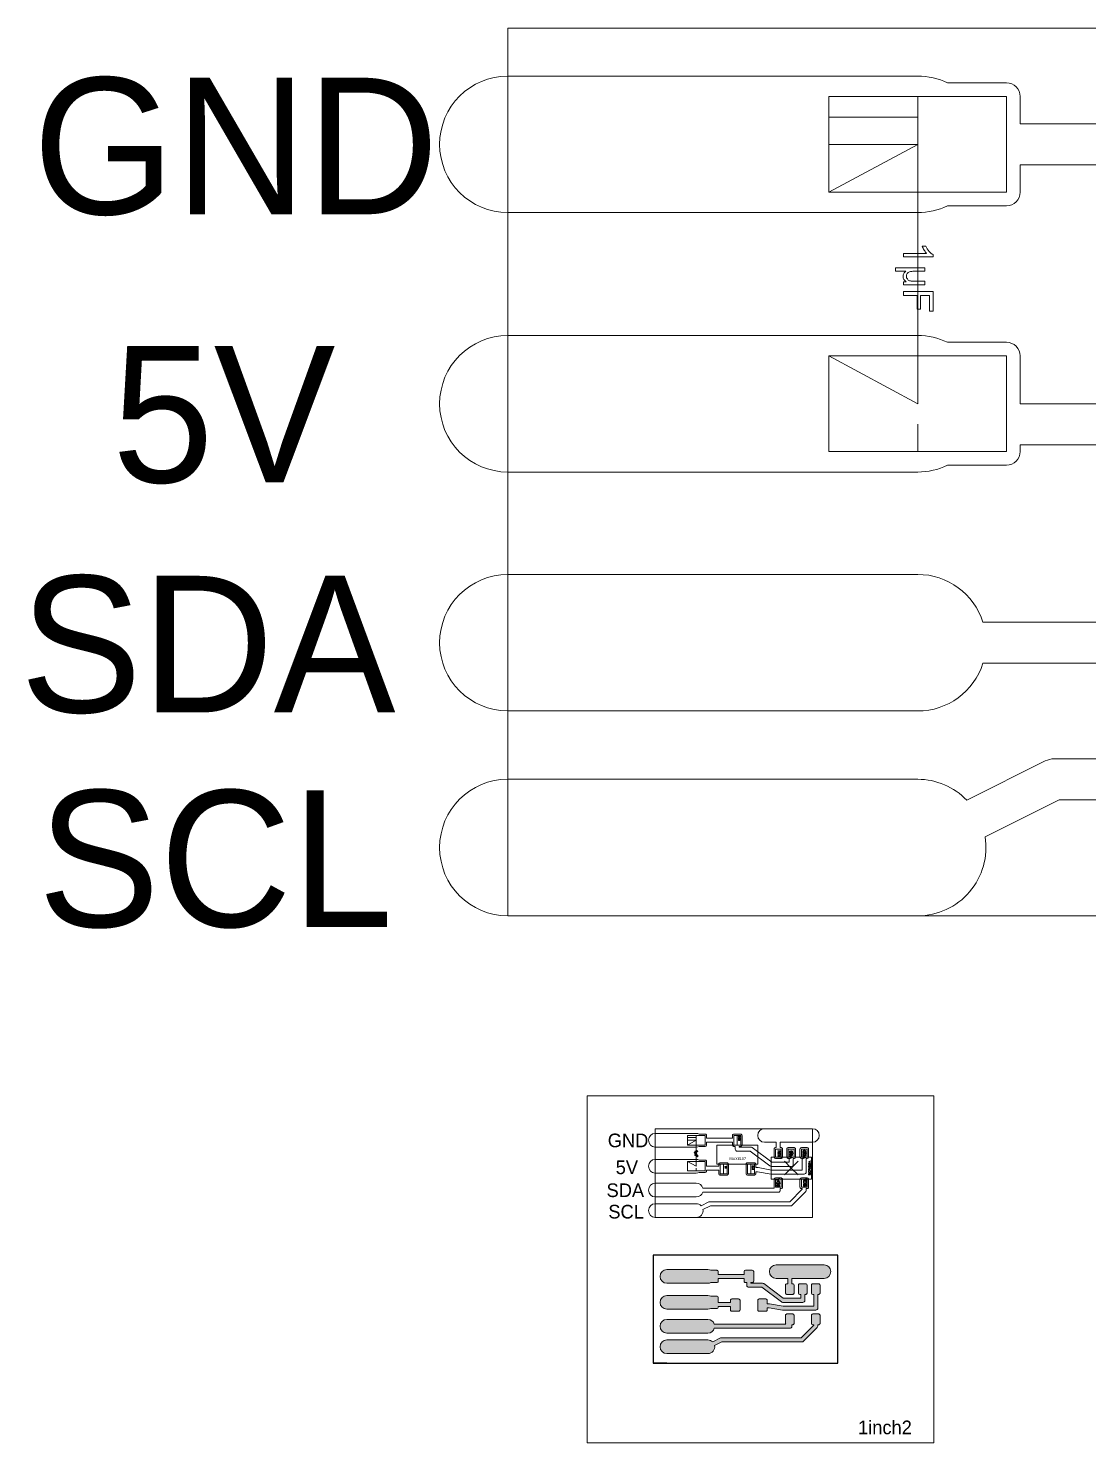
# Model space of a CAD drawing. Header units: millimetres. Extents: x -45 to 110, y -24 to 80.
# Drawn here: x -45.4 to 32.2, y -23.5 to 80.1 of the extents above; entities that cross this region are included whole.
import ezdxf
from ezdxf.enums import TextEntityAlignment as Align

# ---------------------------------------------------------------- set-up
doc = ezdxf.new("R2010")
doc.units = ezdxf.units.MM
for name, color, linetype in [('MAX6107', 1, 'Continuous'), ('MCP3021A', 1, 'Continuous'), ('PCB', 70, 'Continuous'), ('PISTE1', 30, 'Continuous')]:
    doc.layers.add(name, color=color, linetype=linetype)

msp = doc.modelspace()

# ---------------------------------------------------------------- hatches: boundary and pattern name
at = {"linetype": 'Continuous', "lineweight": 5}
h = msp.add_hatch(color=256, dxfattribs=at)
h.dxf.hatch_style = 1
h.paths.add_polyline_path([(8.3, -12.12), (9.73, -13.19, 0.162361), (9.82, -13.22), (11.3, -13.22, 0.414214), (11.45, -13.07), (11.45, -12.62, 0.640398), (11.61, -12.54), (11.61, -11.96, 0.414214), (11.51, -11.86), (11.08, -11.86, 0.414214), (10.98, -11.96), (10.98, -12.54, 0.640398), (11.15, -12.62), (11.15, -12.92), (9.87, -12.92), (8.44, -11.85, 0.162361), (8.35, -11.82), (7.5, -11.82), (7.5, -11.77), (7.6, -11.77, 0.414214), (7.7, -11.67), (7.7, -10.97, 0.414214), (7.6, -10.87), (7.1, -10.87, 0.414214), (7, -10.97), (7, -11.17), (5.1, -11.17), (5.1, -10.97, 0.414214), (5, -10.87), (4.56, -10.87, 0.113237), (4.35, -10.82), (1.35, -10.82, 1), (1.35, -11.82), (4.35, -11.82, 0.113237), (4.56, -11.77), (5, -11.77, 0.414214), (5.1, -11.67), (5.1, -11.47), (7, -11.47), (7, -11.67, 0.414214), (7.1, -11.77), (7.2, -11.77), (7.2, -11.97, 0.414214), (7.35, -12.12)])
h.paths.add_polyline_path([(10.2, -11.47), (10.2, -11.88, 0.640398), (10.03, -11.96), (10.03, -12.54, 0.414214), (10.13, -12.64), (10.56, -12.64, 0.414214), (10.66, -12.54), (10.66, -11.96, 0.640398), (10.5, -11.88), (10.5, -11.47), (12.85, -11.47, 1), (12.85, -10.47), (9.35, -10.47, 1), (9.35, -11.47)])
h.paths.add_polyline_path([(12.1, -13.49), (9.86, -13.49), (8.87, -13.32, 0.044067), (8.85, -13.32), (8.7, -13.32), (8.7, -13.07, 0.414214), (8.6, -12.97), (8.1, -12.97, 0.414214), (8, -13.07), (8, -13.77, 0.414214), (8.1, -13.87), (8.6, -13.87, 0.414214), (8.7, -13.77), (8.7, -13.62), (8.83, -13.62), (9.82, -13.79, 0.044067), (9.85, -13.79), (12.25, -13.79, 0.414214), (12.4, -13.64), (12.4, -12.62, 0.640398), (12.56, -12.54), (12.56, -11.96, 0.414214), (12.46, -11.86), (12.03, -11.86, 0.414214), (11.93, -11.96), (11.93, -12.54, 0.640398), (12.1, -12.62)])
h.paths.add_polyline_path([(12.56, -14.17, 0.414214), (12.46, -14.07), (12.03, -14.07, 0.414214), (11.93, -14.17), (11.93, -14.76, 0.640398), (12.1, -14.83), (12.1, -14.9), (11.18, -15.82), (5.35, -15.82, 0.116434), (5.28, -15.83), (4.7, -16.12, 0.203349), (4.35, -15.97), (1.35, -15.97, 1), (1.35, -16.97), (4.35, -16.97, 0.461575), (4.84, -16.39), (5.38, -16.12), (11.25, -16.12, 0.198912), (11.35, -16.07), (12.35, -15.07, 0.198912), (12.4, -14.97), (12.4, -14.83, 0.640398), (12.56, -14.76)])
h.paths.add_polyline_path([(10.05, -14.82), (4.82, -14.82, 0.327538), (4.35, -14.47), (1.35, -14.47, 1), (1.35, -15.47), (4.35, -15.47, 0.327538), (4.82, -15.12), (10.35, -15.12, 0.414214), (10.5, -14.97), (10.5, -14.83, 0.640398), (10.66, -14.76), (10.66, -14.17, 0.414214), (10.56, -14.07), (10.13, -14.07, 0.414214), (10.03, -14.17), (10.03, -14.76, 0.155928)], flags=17)
h.paths.add_polyline_path([(6, -13.52), (6, -13.77, 0.414214), (6.1, -13.87), (6.6, -13.87, 0.414214), (6.7, -13.77), (6.7, -13.07, 0.414214), (6.6, -12.97), (6.1, -12.97, 0.414214), (6, -13.07), (6, -13.22), (5.1, -13.22), (5.1, -12.87, 0.414214), (5, -12.77), (4.56, -12.77, 0.113237), (4.35, -12.72), (1.35, -12.72, 1), (1.35, -13.72), (4.35, -13.72, 0.113237), (4.56, -13.67), (5, -13.67, 0.57735), (5.08, -13.52)])

# ---------------------------------------------------------------- linework, layer by layer
at = {"linetype": 'Continuous'}
msp.add_line((1.35, -17.67), (0.35, -17.67), dxfattribs=at)
msp.add_lwpolyline([(0.35, -17.67), (13.85, -17.67), (13.85, -9.77), (0.35, -9.77)], close=True, dxfattribs=at)
at = {"layer": 'MAX6107', "lineweight": 0}
for points in [[(6.25, -1.7), (6.75, -1.7), (6.75, -1), (6.25, -1)], [(6.25, -1.7), (6.5, -1.7), (6.5, -1), (6.25, -1)], [(5, -3.1), (8, -3.1), (8, -1.7), (5, -1.7)], [(6.59, -1.16), (6.69, -1.16), (6.69, -1.18), (6.61, -1.23), (6.69, -1.23), (6.69, -1.25), (6.59, -1.25), (6.59, -1.23), (6.67, -1.18), (6.59, -1.18)], [(5.25, -3.8), (5.75, -3.8), (5.75, -3.1), (5.25, -3.1)], [(5.25, -3.8), (5.5, -3.8), (5.5, -3.1), (5.25, -3.1)], [(7.25, -3.8), (7.75, -3.8), (7.75, -3.1), (7.25, -3.1)], [(7.25, -3.8), (7.5, -3.8), (7.5, -3.1), (7.25, -3.1)], [(5.6, -3.28), (5.7, -3.28), (5.7, -3.29), (5.6, -3.29)], [(5.6, -3.32), (5.7, -3.32), (5.7, -3.33), (5.62, -3.39), (5.7, -3.39), (5.7, -3.4), (5.6, -3.4), (5.6, -3.39), (5.68, -3.33), (5.6, -3.33)], [(7.58, -3.47), (7.68, -3.47), (7.68, -3.44), (7.69, -3.44), (7.69, -3.52), (7.68, -3.52), (7.68, -3.49), (7.58, -3.49)]]:
    msp.add_lwpolyline(points, close=True, dxfattribs=at)
for points in [[(6.63, -1.1), (6.64, -1.1), (6.64, -1.14), (6.6, -1.14, -0.077402), (6.59, -1.12, -0.090662), (6.58, -1.1, -0.121923), (6.59, -1.07, -0.157313), (6.61, -1.05, -0.120688), (6.64, -1.04, -0.113949), (6.67, -1.05, -0.073806), (6.68, -1.06, -0.084413), (6.69, -1.07, -0.068505), (6.69, -1.08, -0.054897), (6.69, -1.1, -0.097057), (6.69, -1.12, -0.056971), (6.69, -1.13, -0.074413), (6.68, -1.13, -0.062925), (6.67, -1.14, -0.041795), (6.66, -1.14), (6.66, -1.13, 0.03298), (6.67, -1.13, 0.057997), (6.67, -1.12, 0.131672), (6.68, -1.11, 0.102192), (6.68, -1.1, 0.041003), (6.68, -1.09, 0.058912), (6.68, -1.08, 0.111318), (6.67, -1.07, 0.084199), (6.66, -1.06, 0.098713), (6.64, -1.06, 0.045959), (6.63, -1.06, 0.071377), (6.62, -1.06, 0.164131), (6.6, -1.08, 0.117211), (6.6, -1.1, 0.09627), (6.6, -1.12, 0.02819), (6.6, -1.12, 0.055085), (6.61, -1.13), (6.63, -1.13)], [(6.59, -1.27), (6.69, -1.27), (6.69, -1.31, -0.016137), (6.69, -1.32, -0.039111), (6.69, -1.33, -0.122099), (6.68, -1.34, -0.130824), (6.67, -1.36, -0.052096), (6.65, -1.36, -0.039074), (6.64, -1.36, -0.072853), (6.62, -1.36, -0.081281), (6.6, -1.35, -0.088009), (6.59, -1.34, -0.087204), (6.59, -1.33, -0.059331), (6.59, -1.31)], [(6.6, -1.29), (6.6, -1.31, 0.02466), (6.6, -1.32, 0.053108), (6.6, -1.33, 0.117844), (6.61, -1.34, 0.068916), (6.61, -1.34, 0.048418), (6.62, -1.34, 0.04892), (6.63, -1.35, 0.031147), (6.64, -1.35, 0.044634), (6.65, -1.35, 0.092398), (6.67, -1.34, 0.067289), (6.67, -1.34, 0.097656), (6.68, -1.33, 0.064435), (6.68, -1.32, 0.022641), (6.68, -1.31), (6.68, -1.29)], [(7.64, -3.22, -0.075522), (7.66, -3.22, -0.116258), (7.68, -3.23, -0.11044), (7.69, -3.25, -0.095077), (7.69, -3.27, -0.137303), (7.69, -3.3, -0.149071), (7.67, -3.31, -0.063775), (7.65, -3.32, -0.051927), (7.64, -3.32, -0.053646), (7.62, -3.32, -0.064958), (7.61, -3.31, -0.152929), (7.59, -3.29, -0.127487), (7.58, -3.27, -0.064734), (7.58, -3.25, -0.073614), (7.59, -3.24, -0.146076), (7.61, -3.22, -0.114968)], [(7.69, -3.41), (7.69, -3.42), (7.63, -3.42, -0.030109), (7.62, -3.42, -0.060285), (7.6, -3.42, -0.166261), (7.59, -3.41, -0.0873), (7.58, -3.39, -0.05192), (7.58, -3.38, -0.046505), (7.58, -3.37, -0.0774), (7.59, -3.36, -0.176343), (7.6, -3.34, -0.064785), (7.62, -3.34, -0.032031), (7.63, -3.34), (7.69, -3.34), (7.69, -3.35), (7.63, -3.35, 0.024067), (7.62, -3.35, 0.063905), (7.61, -3.36, 0.174704), (7.6, -3.36, 0.075644), (7.6, -3.37, 0.052876), (7.6, -3.38, 0.062889), (7.6, -3.39, 0.057942), (7.6, -3.4, 0.08304), (7.6, -3.4, 0.095283), (7.61, -3.41, 0.061591), (7.62, -3.41, 0.029264), (7.63, -3.41)], [(7.64, -3.23, 0.075216), (7.62, -3.23, 0.113401), (7.61, -3.24, 0.216024), (7.6, -3.27, 0.100413), (7.6, -3.28, 0.109427), (7.61, -3.3, 0.117312), (7.62, -3.3, 0.070196), (7.64, -3.31, 0.045402), (7.65, -3.3, 0.062215), (7.66, -3.3, 0.152266), (7.68, -3.29, 0.145764), (7.68, -3.27, 0.200098), (7.67, -3.24, 0.082769), (7.66, -3.24, 0.077339), (7.65, -3.23, 0.042051)]]:
    msp.add_lwpolyline(points, format="xyb", close=True, dxfattribs=at)
at = {"layer": 'MCP3021A', "lineweight": 0}
for points in [[(13.21, 75.09), (19.71, 75.09), (19.71, 73.09), (19.71, 75.09), (26.21, 75.09), (26.21, 68.09), (13.21, 68.09), (13.21, 75.09), (13.21, 68.09), (19.71, 71.59), (19.71, 52.59), (13.21, 56.09), (26.21, 56.09), (26.21, 49.09), (19.71, 49.09), (19.71, 51.09), (19.71, 49.09), (13.21, 49.09), (13.21, 56.09)], [(2.85, -1), (3.5, -1), (3.5, -1.2), (3.5, -1), (4.15, -1), (4.15, -1.7), (2.85, -1.7), (2.85, -1), (2.85, -1.7), (3.5, -1.35), (3.5, -3.25), (2.85, -2.9), (4.15, -2.9), (4.15, -3.6), (3.5, -3.6), (3.5, -3.4), (3.5, -3.6), (2.85, -3.6), (2.85, -2.9)], [(9.95, -2.89), (10.45, -3.39), (9.95, -3.89)], [(10.95, -3.89), (10.45, -3.39), (10.95, -2.89)]]:
    msp.add_lwpolyline(points, dxfattribs=at)
for points in [[(13.21, 71.59), (19.71, 71.59), (19.71, 73.59), (13.21, 73.59)], [(18.68, 60.81), (20.83, 60.81), (20.83, 59.37), (20.58, 59.37), (20.58, 60.53), (19.91, 60.53), (19.91, 59.52), (19.66, 59.52), (19.66, 60.53), (18.68, 60.53)], [(2.85, -1.35), (3.5, -1.35), (3.5, -1.15), (2.85, -1.15)], [(9.29, -2.58), (9.71, -2.58), (9.71, -1.99), (9.29, -1.99)], [(10.23, -2.58), (10.66, -2.58), (10.66, -1.99), (10.23, -1.99)], [(11.19, -2.58), (11.62, -2.58), (11.62, -1.99), (11.19, -1.99)], [(11.4, -2.29), (11.62, -2.29), (11.62, -1.99), (11.4, -1.99)], [(3.4, -2.43), (3.61, -2.43), (3.61, -2.57), (3.59, -2.57), (3.59, -2.46), (3.52, -2.46), (3.52, -2.56), (3.49, -2.56), (3.49, -2.46), (3.4, -2.46)], [(8.97, -4.21), (11.93, -4.21), (11.93, -2.58), (8.97, -2.58)], [(9.68, -2.29), (9.46, -2.29), (9.46, -2.26), (9.63, -2.15), (9.46, -2.15), (9.46, -2.12), (9.68, -2.12), (9.68, -2.15), (9.51, -2.26), (9.68, -2.26)], [(9.68, -2.37), (9.46, -2.37), (9.46, -2.34), (9.68, -2.34)], [(9.68, -2.6), (9.46, -2.52), (9.46, -2.49), (9.68, -2.4), (9.68, -2.43), (9.61, -2.46), (9.61, -2.55), (9.68, -2.57)], [(9.5, -2.58), (9.71, -2.58), (9.71, -2.29), (9.5, -2.29)], [(10.45, -2.58), (10.66, -2.58), (10.66, -2.29), (10.45, -2.29)], [(11.4, -2.58), (11.62, -2.58), (11.62, -2.29), (11.4, -2.29)], [(11.87, -2.99), (11.72, -2.94), (11.72, -2.92), (11.87, -2.86), (11.87, -2.88), (11.82, -2.9), (11.82, -2.96), (11.87, -2.97)], [(9.29, -4.79), (9.71, -4.79), (9.71, -4.21), (9.29, -4.21)], [(9.6, -4.35), (9.38, -4.27), (9.38, -4.23), (9.6, -4.15), (9.6, -4.18), (9.53, -4.2), (9.53, -4.29), (9.6, -4.32)], [(9.5, -4.79), (9.71, -4.79), (9.71, -4.5), (9.5, -4.5)], [(11.19, -4.79), (11.62, -4.79), (11.62, -4.21), (11.19, -4.21)], [(11.56, -4.29), (11.34, -4.29), (11.34, -4.26), (11.53, -4.26), (11.53, -4.16), (11.56, -4.16)], [(11.4, -4.79), (11.62, -4.79), (11.62, -4.5), (11.4, -4.5)]]:
    msp.add_lwpolyline(points, close=True, dxfattribs=at)
for points in [[(18.68, 63.34), (18.68, 63.6), (20.36, 63.6, -0.056628), (20.18, 63.85, -0.043758), (20.04, 64.13), (20.3, 64.13, 0.072762), (20.55, 63.74, 0.03479), (20.68, 63.61, 0.06006), (20.84, 63.51), (20.84, 63.34)], [(20.24, 61.3), (18.68, 61.3), (18.68, 61.53), (18.87, 61.53, -0.037097), (18.78, 61.6, -0.076987), (18.7, 61.68, -0.13479), (18.64, 61.92, -0.120505), (18.69, 62.14, -0.072399), (18.76, 62.22, -0.031601), (18.84, 62.29), (18.08, 62.29), (18.08, 62.55), (20.24, 62.55), (20.24, 62.29), (19.58, 62.29, 0.013158), (19.34, 62.29, 0.015614), (19.23, 62.28, 0.050726), (19.11, 62.26, 0.153748), (18.94, 62.13, 0.159659), (18.88, 61.93, 0.15723), (18.95, 61.73, 0.154787), (19.11, 61.6, 0.053146), (19.23, 61.57, 0.026871), (19.57, 61.56), (20.24, 61.56)], [(3.55, -2.38), (3.4, -2.38), (3.4, -2.36), (3.42, -2.36, -0.037097), (3.41, -2.35, -0.076987), (3.4, -2.34, -0.13479), (3.39, -2.32, -0.120505), (3.4, -2.3, -0.072399), (3.41, -2.29, -0.031601), (3.41, -2.28), (3.34, -2.28), (3.34, -2.25), (3.55, -2.25), (3.55, -2.28), (3.49, -2.28, 0.013158), (3.46, -2.28, 0.015614), (3.45, -2.28, 0.050726), (3.44, -2.28, 0.153748), (3.42, -2.3, 0.159659), (3.42, -2.32, 0.15723), (3.42, -2.34, 0.154787), (3.44, -2.35, 0.053146), (3.45, -2.35, 0.026871), (3.49, -2.35), (3.55, -2.35)], [(3.4, -2.17), (3.4, -2.15), (3.57, -2.15, -0.056628), (3.55, -2.12, -0.043758), (3.53, -2.1), (3.56, -2.1, 0.072762), (3.58, -2.13, 0.03479), (3.6, -2.15, 0.06006), (3.61, -2.16), (3.61, -2.17)], [(9.59, -2.54), (9.59, -2.46), (9.53, -2.49, -0.019511), (9.48, -2.5, -0.03898), (9.53, -2.51)], [(10.47, -2.3), (10.47, -2.27, 0.046477), (10.48, -2.27, 0.070251), (10.49, -2.26, 0.083498), (10.5, -2.25, 0.055637), (10.51, -2.24, 0.102302), (10.52, -2.21, 0.092481), (10.51, -2.18, 0.057251), (10.51, -2.17, 0.087376), (10.5, -2.16, 0.161875), (10.48, -2.15, 0.17245), (10.46, -2.16, 0.089845), (10.45, -2.17, 0.04732), (10.45, -2.18, 0.023271), (10.44, -2.2, 0.005094), (10.44, -2.22, -0.014099), (10.43, -2.24, -0.043892), (10.43, -2.26, -0.054176), (10.42, -2.27, -0.075554), (10.41, -2.28, -0.142706), (10.38, -2.29, -0.149355), (10.35, -2.28, -0.154639), (10.33, -2.25, -0.098751), (10.32, -2.21, -0.043143), (10.32, -2.19, -0.057938), (10.33, -2.17, -0.152831), (10.35, -2.14, -0.138886), (10.38, -2.13), (10.39, -2.16, 0.079732), (10.37, -2.16, 0.11688), (10.35, -2.17, 0.114654), (10.35, -2.19, 0.057809), (10.34, -2.21, 0.050149), (10.35, -2.23, 0.117199), (10.35, -2.25, 0.101109), (10.36, -2.26, 0.125957), (10.38, -2.26, 0.223464), (10.4, -2.25, 0.077479), (10.4, -2.24, 0.029354), (10.41, -2.23, 0.012565), (10.41, -2.21, -0.0104), (10.42, -2.18, -0.03618), (10.42, -2.16, -0.054991), (10.43, -2.15, -0.082409), (10.45, -2.13, -0.153122), (10.48, -2.12, -0.146955), (10.51, -2.13, -0.143773), (10.53, -2.16, -0.107986), (10.54, -2.2, -0.038945), (10.54, -2.23, -0.062168), (10.53, -2.25, -0.148083), (10.51, -2.28, -0.140636)], [(10.47, -2.5), (10.47, -2.47, 0.046477), (10.48, -2.47, 0.070251), (10.49, -2.46, 0.083498), (10.5, -2.45, 0.055637), (10.51, -2.44, 0.102302), (10.52, -2.41, 0.092481), (10.51, -2.38, 0.057251), (10.51, -2.37, 0.087376), (10.5, -2.36, 0.161875), (10.48, -2.35, 0.17245), (10.46, -2.36, 0.089845), (10.45, -2.37, 0.04732), (10.45, -2.38, 0.023271), (10.44, -2.4, 0.005094), (10.44, -2.42, -0.014099), (10.43, -2.44, -0.043892), (10.43, -2.46, -0.054176), (10.42, -2.47, -0.075554), (10.41, -2.48, -0.142706), (10.38, -2.49, -0.149355), (10.35, -2.48, -0.154639), (10.33, -2.45, -0.098751), (10.32, -2.41, -0.043143), (10.32, -2.39, -0.057938), (10.33, -2.37, -0.152831), (10.35, -2.34, -0.138886), (10.38, -2.33), (10.39, -2.36, 0.079732), (10.37, -2.36, 0.11688), (10.35, -2.37, 0.114654), (10.35, -2.39, 0.057809), (10.34, -2.41, 0.050149), (10.35, -2.43, 0.117199), (10.35, -2.45, 0.101109), (10.36, -2.46, 0.125957), (10.38, -2.46, 0.223464), (10.4, -2.45, 0.077479), (10.4, -2.44, 0.029354), (10.41, -2.43, 0.012565), (10.41, -2.41, -0.0104), (10.42, -2.38, -0.03618), (10.42, -2.36, -0.054991), (10.43, -2.35, -0.082409), (10.45, -2.33, -0.153122), (10.48, -2.32, -0.146955), (10.51, -2.33, -0.143773), (10.53, -2.36, -0.107986), (10.54, -2.4, -0.038945), (10.54, -2.43, -0.062168), (10.53, -2.45, -0.148083), (10.51, -2.48, -0.140636)], [(10.54, -2.62), (10.32, -2.71), (10.32, -2.68), (10.48, -2.62, -0.018603), (10.51, -2.61, -0.020664), (10.48, -2.6), (10.32, -2.54), (10.32, -2.51), (10.54, -2.6)], [(11.52, -2.26), (11.3, -2.26), (11.3, -2.19, -0.016137), (11.3, -2.17, -0.039111), (11.3, -2.15, -0.122099), (11.32, -2.12, -0.130824), (11.36, -2.09, -0.052096), (11.38, -2.09, -0.039074), (11.41, -2.08, -0.072853), (11.45, -2.09, -0.081281), (11.48, -2.1, -0.088009), (11.5, -2.12, -0.087204), (11.51, -2.15, -0.059331), (11.52, -2.18)], [(11.52, -2.48), (11.3, -2.48), (11.3, -2.4, -0.016137), (11.3, -2.38, -0.039111), (11.3, -2.37, -0.122099), (11.32, -2.33, -0.130824), (11.36, -2.31, -0.052096), (11.38, -2.3, -0.039074), (11.41, -2.3, -0.072853), (11.45, -2.31, -0.081281), (11.48, -2.32, -0.088009), (11.5, -2.34, -0.087204), (11.51, -2.37, -0.059331), (11.52, -2.4)], [(11.52, -2.62), (11.3, -2.7), (11.3, -2.67), (11.46, -2.61, -0.018603), (11.49, -2.6, -0.020664), (11.46, -2.59), (11.3, -2.53), (11.3, -2.5), (11.52, -2.59)], [(11.49, -2.23), (11.49, -2.19, 0.02466), (11.49, -2.17, 0.053108), (11.49, -2.15, 0.117844), (11.48, -2.13, 0.068916), (11.46, -2.12, 0.048418), (11.45, -2.12, 0.04892), (11.43, -2.11, 0.031147), (11.41, -2.11, 0.044634), (11.38, -2.11, 0.092398), (11.36, -2.12, 0.067289), (11.34, -2.13, 0.097656), (11.33, -2.15, 0.064435), (11.33, -2.17, 0.022641), (11.33, -2.19), (11.33, -2.23)], [(11.49, -2.45), (11.49, -2.4, 0.02466), (11.49, -2.39, 0.053108), (11.49, -2.37, 0.117844), (11.48, -2.35, 0.068916), (11.46, -2.34, 0.048418), (11.45, -2.33, 0.04892), (11.43, -2.33, 0.031147), (11.41, -2.33, 0.044634), (11.38, -2.33, 0.092398), (11.36, -2.34, 0.067289), (11.34, -2.35, 0.097656), (11.33, -2.37, 0.064435), (11.33, -2.39, 0.022641), (11.33, -2.4), (11.33, -2.45)], [(11.87, -3.03), (11.87, -3.05), (11.75, -3.05, -0.056628), (11.77, -3.06, -0.043758), (11.78, -3.08), (11.76, -3.08, 0.072762), (11.74, -3.06, 0.03479), (11.73, -3.05, 0.06006), (11.72, -3.04), (11.72, -3.03)], [(11.81, -2.95), (11.81, -2.9), (11.77, -2.92, -0.019511), (11.74, -2.93, -0.03898), (11.77, -2.94)], [(11.85, -3.11), (11.87, -3.11), (11.87, -3.21, -0.100515), (11.85, -3.21, -0.085815), (11.84, -3.19, -0.028892), (11.82, -3.18, -0.014826), (11.81, -3.17, 0.01462), (11.8, -3.16, 0.014685), (11.79, -3.15, 0.031474), (11.78, -3.14, 0.057968), (11.77, -3.13, 0.099979), (11.76, -3.13, 0.214952), (11.74, -3.14, 0.110054), (11.74, -3.15, 0.084944), (11.74, -3.16, 0.084975), (11.74, -3.17, 0.113424), (11.75, -3.18, 0.11716), (11.75, -3.19, 0.079254), (11.77, -3.19), (11.76, -3.2, -0.076946), (11.75, -3.2, -0.115456), (11.73, -3.19, -0.108825), (11.73, -3.18, -0.072824), (11.72, -3.16, -0.078063), (11.73, -3.14, -0.11379), (11.73, -3.13, -0.214437), (11.76, -3.11, -0.101439), (11.78, -3.12, -0.050366), (11.79, -3.12, -0.031363), (11.8, -3.13, -0.025207), (11.81, -3.14, -0.009324), (11.82, -3.16, 0.004808), (11.83, -3.17, 0.02008), (11.84, -3.18, 0.053534), (11.85, -3.18)], [(11.8, -3.32, -0.027054), (11.78, -3.32, -0.052666), (11.76, -3.31, -0.057998), (11.74, -3.31, -0.081781), (11.73, -3.3, -0.097299), (11.72, -3.28, -0.074407), (11.72, -3.27, -0.125228), (11.73, -3.25, -0.130831), (11.74, -3.24, -0.081172), (11.76, -3.23, -0.041731), (11.78, -3.22, -0.020017), (11.8, -3.22, -0.027287), (11.82, -3.22, -0.052073), (11.84, -3.23, -0.059273), (11.85, -3.24, -0.081264), (11.86, -3.24, -0.098833), (11.87, -3.26, -0.074051), (11.87, -3.27, -0.104617), (11.87, -3.29, -0.12305), (11.85, -3.3, -0.074083), (11.84, -3.31, -0.060161), (11.82, -3.32, -0.032226)], [(11.83, -3.43), (11.83, -3.41, 0.051533), (11.84, -3.41, 0.104634), (11.85, -3.4, 0.19054), (11.85, -3.38, 0.20873), (11.85, -3.36, 0.206956), (11.82, -3.35, 0.092489), (11.81, -3.36, 0.107595), (11.8, -3.36, 0.206512), (11.8, -3.38, 0.060998), (11.8, -3.39), (11.78, -3.39, 0.025653), (11.78, -3.39, 0.148524), (11.78, -3.37, 0.141926), (11.77, -3.36, 0.1103), (11.76, -3.36, 0.211279), (11.74, -3.37, 0.20146), (11.74, -3.38, 0.197983), (11.74, -3.4, 0.105323), (11.75, -3.41, 0.0613), (11.76, -3.41), (11.76, -3.43, -0.073408), (11.75, -3.42, -0.09995), (11.73, -3.41, -0.098486), (11.73, -3.4, -0.079864), (11.72, -3.38, -0.121035), (11.73, -3.36, -0.145035), (11.74, -3.35, -0.139749), (11.76, -3.34, -0.148933), (11.78, -3.35, -0.142571), (11.79, -3.36, -0.079298), (11.79, -3.35, -0.096055), (11.8, -3.34, -0.094623), (11.81, -3.34, -0.069872), (11.82, -3.33, -0.213541), (11.86, -3.35, -0.104521), (11.87, -3.36, -0.087357), (11.87, -3.38, -0.083248), (11.87, -3.4, -0.101466), (11.86, -3.41, -0.192684)], [(11.87, -3.55), (11.72, -3.55), (11.72, -3.5, -0.012587), (11.72, -3.49, -0.03068), (11.72, -3.48, -0.111448), (11.73, -3.46, -0.132182), (11.75, -3.45, -0.116674), (11.77, -3.45, -0.088773), (11.78, -3.45, -0.09838), (11.8, -3.46, -0.092119), (11.8, -3.47, -0.075374), (11.81, -3.48, -0.038198), (11.81, -3.5), (11.81, -3.54), (11.87, -3.54)], [(11.82, -3.6), (11.82, -3.58, -0.068649), (11.84, -3.59, -0.095071), (11.86, -3.6, -0.093371), (11.87, -3.62, -0.075264), (11.87, -3.64, -0.055177), (11.87, -3.66, -0.088119), (11.86, -3.68, -0.080974), (11.85, -3.69, -0.066836), (11.83, -3.7, -0.100802), (11.79, -3.7, -0.05082), (11.77, -3.7, -0.067726), (11.76, -3.7, -0.153265), (11.73, -3.67, -0.1282), (11.72, -3.64, -0.069926), (11.72, -3.62, -0.091477), (11.73, -3.6, -0.089648), (11.75, -3.59, -0.073173), (11.76, -3.58), (11.77, -3.6, 0.057308), (11.75, -3.6, 0.097182), (11.74, -3.61, 0.09395), (11.74, -3.62, 0.068346), (11.74, -3.64, 0.065634), (11.74, -3.65, 0.089673), (11.75, -3.67, 0.161442), (11.77, -3.68, 0.082271), (11.79, -3.69, 0.038256), (11.81, -3.68, 0.053721), (11.83, -3.68, 0.074859), (11.84, -3.67, 0.089785), (11.85, -3.66, 0.138489), (11.85, -3.64, 0.079805), (11.85, -3.62, 0.095152), (11.84, -3.61, 0.100765), (11.83, -3.6, 0.066141)], [(11.87, -3.87), (11.72, -3.87), (11.72, -3.84), (11.82, -3.8, -0.005056), (11.85, -3.8, -0.005863), (11.82, -3.79), (11.72, -3.76), (11.72, -3.73), (11.87, -3.73), (11.87, -3.75), (11.75, -3.75), (11.87, -3.79), (11.87, -3.81), (11.74, -3.85), (11.87, -3.85)], [(11.8, -3.3, 0.02987), (11.82, -3.3, 0.033954), (11.83, -3.3, 0.084666), (11.84, -3.29, 0.101885), (11.85, -3.28, 0.139393), (11.85, -3.27, 0.141109), (11.85, -3.26, 0.10266), (11.84, -3.25, 0.085188), (11.83, -3.25, 0.044232), (11.81, -3.24, 0.020273), (11.8, -3.24, 0.03012), (11.77, -3.24, 0.034411), (11.76, -3.25, 0.08627), (11.75, -3.25, 0.104661), (11.74, -3.26, 0.138043), (11.74, -3.27, 0.259179), (11.75, -3.29, 0.079065), (11.76, -3.3, 0.047047), (11.78, -3.3, 0.022563)], [(11.79, -3.54), (11.79, -3.5, 0.050455), (11.79, -3.49, 0.048899), (11.79, -3.48, 0.080844), (11.78, -3.47, 0.124684), (11.78, -3.47, 0.089319), (11.77, -3.47, 0.160764), (11.75, -3.47, 0.180372), (11.74, -3.48, 0.045455), (11.74, -3.49, 0.01242), (11.74, -3.5), (11.74, -3.54)], [(9.6, -4.54), (9.38, -4.54), (9.38, -4.47, -0.016137), (9.38, -4.45, -0.039111), (9.39, -4.43, -0.122099), (9.4, -4.4, -0.130824), (9.44, -4.37, -0.052096), (9.46, -4.37, -0.039074), (9.49, -4.36, -0.072853), (9.53, -4.37, -0.081281), (9.56, -4.38, -0.088009), (9.58, -4.4, -0.087204), (9.59, -4.43, -0.059331), (9.6, -4.46)], [(9.53, -4.75), (9.53, -4.72, 0.046477), (9.54, -4.72, 0.070251), (9.55, -4.71, 0.083498), (9.56, -4.71, 0.055637), (9.57, -4.69, 0.102302), (9.58, -4.66, 0.092481), (9.57, -4.63, 0.057251), (9.57, -4.62, 0.087376), (9.56, -4.61, 0.161875), (9.54, -4.61, 0.17245), (9.52, -4.61, 0.089845), (9.51, -4.62, 0.04732), (9.51, -4.63, 0.023271), (9.5, -4.65, 0.005094), (9.5, -4.67, -0.014099), (9.49, -4.69, -0.043892), (9.49, -4.71, -0.054176), (9.48, -4.72, -0.075554), (9.47, -4.73, -0.142706), (9.44, -4.74, -0.149355), (9.41, -4.73, -0.154639), (9.39, -4.71, -0.098751), (9.38, -4.67, -0.043143), (9.38, -4.65, -0.057938), (9.39, -4.62, -0.152831), (9.41, -4.6, -0.138886), (9.44, -4.59), (9.45, -4.61, 0.079732), (9.43, -4.62, 0.11688), (9.42, -4.63, 0.114654), (9.41, -4.65, 0.057809), (9.41, -4.67, 0.050149), (9.41, -4.69, 0.117199), (9.41, -4.7, 0.101109), (9.42, -4.71, 0.125957), (9.44, -4.71, 0.223464), (9.46, -4.71, 0.077479), (9.46, -4.7, 0.029354), (9.47, -4.68, 0.012565), (9.47, -4.66, -0.0104), (9.48, -4.64, -0.03618), (9.49, -4.62, -0.054991), (9.49, -4.6, -0.082409), (9.51, -4.59, -0.153122), (9.54, -4.58, -0.146955), (9.57, -4.59, -0.143773), (9.59, -4.62, -0.107986), (9.6, -4.66, -0.038945), (9.6, -4.68, -0.062168), (9.59, -4.71, -0.148083), (9.57, -4.74, -0.140636)], [(9.51, -4.29), (9.51, -4.21), (9.45, -4.24, -0.019511), (9.41, -4.25, -0.03898), (9.45, -4.26)], [(9.57, -4.51), (9.57, -4.47, 0.02466), (9.57, -4.45, 0.053108), (9.57, -4.43, 0.117844), (9.56, -4.41, 0.068916), (9.55, -4.4, 0.048418), (9.53, -4.4, 0.04892), (9.51, -4.39, 0.031147), (9.49, -4.39, 0.044634), (9.46, -4.39, 0.092398), (9.44, -4.4, 0.067289), (9.42, -4.42, 0.097656), (9.41, -4.43, 0.064435), (9.41, -4.45, 0.022641), (9.41, -4.47), (9.41, -4.51)], [(11.48, -4.35), (11.49, -4.33, -0.068649), (11.52, -4.34, -0.095071), (11.54, -4.36, -0.093371), (11.56, -4.39, -0.075264), (11.56, -4.42, -0.055177), (11.56, -4.44, -0.088119), (11.55, -4.47, -0.080974), (11.53, -4.49, -0.066836), (11.51, -4.51, -0.100802), (11.45, -4.52, -0.05082), (11.42, -4.51, -0.067726), (11.39, -4.5, -0.153265), (11.35, -4.47, -0.1282), (11.34, -4.42, -0.069926), (11.34, -4.39, -0.091477), (11.36, -4.36, -0.089648), (11.38, -4.34, -0.073173), (11.4, -4.33), (11.41, -4.36, 0.057308), (11.39, -4.37, 0.097182), (11.37, -4.38, 0.09395), (11.37, -4.4, 0.068346), (11.36, -4.42, 0.065634), (11.37, -4.44, 0.089673), (11.38, -4.46, 0.161442), (11.41, -4.48, 0.082271), (11.45, -4.49, 0.038256), (11.47, -4.49, 0.053721), (11.5, -4.48, 0.074859), (11.51, -4.47, 0.089785), (11.53, -4.45, 0.138489), (11.54, -4.42, 0.079805), (11.53, -4.4, 0.095152), (11.52, -4.38, 0.100765), (11.51, -4.36, 0.066141)], [(11.49, -4.72), (11.49, -4.69, 0.046477), (11.5, -4.69, 0.070251), (11.51, -4.68, 0.083498), (11.52, -4.67, 0.055637), (11.53, -4.66, 0.102302), (11.54, -4.63, 0.092481), (11.53, -4.6, 0.057251), (11.53, -4.59, 0.087376), (11.52, -4.58, 0.161875), (11.5, -4.57, 0.17245), (11.48, -4.58, 0.089845), (11.47, -4.59, 0.04732), (11.47, -4.6, 0.023271), (11.46, -4.62, 0.005094), (11.46, -4.64, -0.014099), (11.45, -4.66, -0.043892), (11.45, -4.68, -0.054176), (11.44, -4.69, -0.075554), (11.43, -4.7, -0.142706), (11.4, -4.71, -0.149355), (11.37, -4.7, -0.154639), (11.35, -4.67, -0.098751), (11.34, -4.63, -0.043143), (11.34, -4.61, -0.057938), (11.35, -4.59, -0.152831), (11.37, -4.56, -0.138886), (11.4, -4.55), (11.41, -4.58, 0.079732), (11.39, -4.59, 0.11688), (11.38, -4.6, 0.114654), (11.37, -4.61, 0.057809), (11.36, -4.63, 0.050149), (11.37, -4.65, 0.117199), (11.37, -4.67, 0.101109), (11.38, -4.68, 0.125957), (11.4, -4.68, 0.223464), (11.42, -4.67, 0.077479), (11.42, -4.66, 0.029354), (11.43, -4.65, 0.012565), (11.43, -4.63, -0.0104), (11.44, -4.61, -0.03618), (11.45, -4.58, -0.054991), (11.45, -4.57, -0.082409), (11.47, -4.56, -0.153122), (11.5, -4.55, -0.146955), (11.53, -4.56, -0.143773), (11.55, -4.59, -0.107986), (11.56, -4.63, -0.038945), (11.56, -4.65, -0.062168), (11.55, -4.68, -0.148083), (11.53, -4.71, -0.140636)]]:
    msp.add_lwpolyline(points, format="xyb", close=True, dxfattribs=at)
at = {"layer": 'PCB', "lineweight": 0}
for points in [[(-10.29, 15.09), (104.71, 15.09), (104.71, 80.09), (-10.29, 80.09)], [(-4.5, -23.5), (20.9, -23.5), (20.9, 1.9), (-4.5, 1.9)], [(0.5, -7), (12, -7), (12, -0.5), (0.5, -0.5)]]:
    msp.add_lwpolyline(points, close=True, dxfattribs=at)
at = {"layer": 'PISTE1', "lineweight": 0}
for points in [[(46.21, 73.09), (27.21, 73.09), (27.21, 75.09, 0.414214), (26.21, 76.09), (21.89, 76.09, 0.113237), (19.71, 76.59), (-10.29, 76.59, 1), (-10.29, 66.59), (19.71, 66.59, 0.113237), (21.89, 67.09), (26.21, 67.09, 0.414214), (27.21, 68.09), (27.21, 70.09), (46.21, 70.09)], [(88.09, 26.59), (29.71, 26.59, 0.116434), (29.04, 26.43), (23.3, 23.56, 0.203349), (19.71, 25.09), (-10.29, 25.09, 1), (-10.29, 15.09), (19.71, 15.09, 0.461575), (24.64, 20.88), (30.06, 23.59), (88.71, 23.59, 0.198912)]]:
    msp.add_lwpolyline(points, format="xyb", dxfattribs=at)
for points in [[(27.21, 49.59), (36.21, 49.59), (36.21, 47.09, 0.414214), (37.21, 46.09), (42.21, 46.09, 0.414214), (43.21, 47.09), (43.21, 54.09, 0.414214), (42.21, 55.09), (37.21, 55.09, 0.414214), (36.21, 54.09), (36.21, 52.59), (27.21, 52.59), (27.21, 56.09, 0.414214), (26.21, 57.09), (21.89, 57.09, 0.113237), (19.71, 57.59), (-10.29, 57.59, 1), (-10.29, 47.59), (19.71, 47.59, 0.113237), (21.89, 48.09), (26.21, 48.09, 0.414214), (27.21, 49.09)], [(76.74, 36.59), (24.48, 36.59, 0.327538), (19.71, 40.09), (-10.29, 40.09, 1), (-10.29, 30.09), (19.71, 30.09, 0.327538), (24.48, 33.59), (79.71, 33.59, 0.414214), (81.21, 35.09), (81.21, 36.17), (81.86, 36.17, 0.414214), (82.86, 37.17), (82.86, 43.01, 0.414214), (81.86, 44.01), (77.56, 44.01, 0.414214), (76.56, 43.01), (76.56, 37.17, 0.155928)], [(10.3, -2.68), (10.3, -2.96), (9.03, -2.96), (7.59, -1.88, 0.162361), (7.5, -1.85), (6.65, -1.85), (6.65, -1.8), (6.75, -1.8, 0.414214), (6.85, -1.7), (6.85, -1, 0.414214), (6.75, -0.9), (6.25, -0.9, 0.414214), (6.15, -1), (6.15, -1.2), (4.25, -1.2), (4.25, -1, 0.414214), (4.15, -0.9), (3.72, -0.9, 0.113237), (3.5, -0.85), (0.5, -0.85, 1), (0.5, -1.85), (3.5, -1.85, 0.113237), (3.72, -1.8), (4.15, -1.8, 0.414214), (4.25, -1.7), (4.25, -1.5), (6.15, -1.5), (6.15, -1.7, 0.414214), (6.25, -1.8), (6.35, -1.8), (6.35, -2, 0.414214), (6.5, -2.15), (7.45, -2.15), (8.88, -3.23, 0.162361), (8.97, -3.26), (10.45, -3.26, 0.414214), (10.6, -3.11), (10.6, -2.68), (10.66, -2.68, 0.414214), (10.77, -2.58), (10.77, -1.99, 0.414214), (10.66, -1.89), (10.23, -1.89, 0.414214), (10.13, -1.99), (10.13, -2.58, 0.414214), (10.23, -2.68)], [(9.65, -1.89), (9.65, -1.5), (12, -1.5, 1), (12, -0.5), (8.5, -0.5, 1), (8.5, -1.5), (9.35, -1.5), (9.35, -1.89), (9.29, -1.89, 0.414214), (9.19, -1.99), (9.19, -2.58, 0.414214), (9.29, -2.68), (9.71, -2.68, 0.414214), (9.81, -2.58), (9.81, -1.99, 0.414214), (9.71, -1.89)], [(11.25, -2.68), (11.25, -3.53), (9.01, -3.53), (8.03, -3.35, 0.044067), (8, -3.35), (7.85, -3.35), (7.85, -3.1, 0.414214), (7.75, -3), (7.25, -3, 0.414214), (7.15, -3.1), (7.15, -3.8, 0.414214), (7.25, -3.9), (7.75, -3.9, 0.414214), (7.85, -3.8), (7.85, -3.65), (7.99, -3.65), (8.97, -3.83, 0.044067), (9, -3.83), (11.4, -3.83, 0.414214), (11.55, -3.68), (11.55, -2.68), (11.62, -2.68, 0.414214), (11.71, -2.58), (11.71, -1.99, 0.414214), (11.62, -1.89), (11.19, -1.89, 0.414214), (11.09, -1.99), (11.09, -2.58, 0.414214), (11.19, -2.68)], [(4.25, -3.55), (5.15, -3.55), (5.15, -3.8, 0.414214), (5.25, -3.9), (5.75, -3.9, 0.414214), (5.85, -3.8), (5.85, -3.1, 0.414214), (5.75, -3), (5.25, -3, 0.414214), (5.15, -3.1), (5.15, -3.25), (4.25, -3.25), (4.25, -2.9, 0.414214), (4.15, -2.8), (3.72, -2.8, 0.113237), (3.5, -2.75), (0.5, -2.75, 1), (0.5, -3.75), (3.5, -3.75, 0.113237), (3.72, -3.7), (4.15, -3.7, 0.414214), (4.25, -3.6)], [(9.2, -4.85), (3.98, -4.85, 0.327538), (3.5, -4.5), (0.5, -4.5, 1), (0.5, -5.5), (3.5, -5.5, 0.327538), (3.98, -5.15), (9.5, -5.15, 0.414214), (9.65, -5), (9.65, -4.89), (9.71, -4.89, 0.414214), (9.81, -4.79), (9.81, -4.21, 0.414214), (9.71, -4.11), (9.29, -4.11, 0.414214), (9.19, -4.21), (9.19, -4.79, 0.155928)], [(11.25, -4.89), (11.25, -4.94), (10.34, -5.85), (4.5, -5.85, 0.116434), (4.43, -5.87), (3.86, -6.15, 0.203349), (3.5, -6), (0.5, -6, 1), (0.5, -7), (3.5, -7, 0.461575), (3.99, -6.42), (4.54, -6.15), (10.4, -6.15, 0.198912), (10.51, -6.11), (11.51, -5.11, 0.198912), (11.55, -5), (11.55, -4.89), (11.62, -4.89, 0.414214), (11.71, -4.79), (11.71, -4.21, 0.414214), (11.62, -4.11), (11.19, -4.11, 0.414214), (11.09, -4.21), (11.09, -4.79, 0.414214), (11.19, -4.89)]]:
    msp.add_lwpolyline(points, format="xyb", close=True, dxfattribs=at)
at = {"layer": 'PISTE1', "color": 0, "lineweight": 5, "transparency": 33554687}
for points in [[(11.15, -12.64), (11.15, -12.92), (9.87, -12.92), (8.44, -11.85, 0.162361), (8.35, -11.82), (7.5, -11.82), (7.5, -11.77), (7.6, -11.77, 0.414214), (7.7, -11.67), (7.7, -10.97, 0.414214), (7.6, -10.87), (7.1, -10.87, 0.414214), (7, -10.97), (7, -11.17), (5.1, -11.17), (5.1, -10.97, 0.414214), (5, -10.87), (4.56, -10.87, 0.113237), (4.35, -10.82), (1.35, -10.82, 1), (1.35, -11.82), (4.35, -11.82, 0.113237), (4.56, -11.77), (5, -11.77, 0.414214), (5.1, -11.67), (5.1, -11.47), (7, -11.47), (7, -11.67, 0.414214), (7.1, -11.77), (7.2, -11.77), (7.2, -11.97, 0.414214), (7.35, -12.12), (8.3, -12.12), (9.73, -13.19, 0.162361), (9.82, -13.22), (11.3, -13.22, 0.414214), (11.45, -13.07), (11.45, -12.64), (11.51, -12.64, 0.414214), (11.61, -12.54), (11.61, -11.96, 0.414214), (11.51, -11.86), (11.08, -11.86, 0.414214), (10.98, -11.96), (10.98, -12.54, 0.414214), (11.08, -12.64)], [(10.5, -11.86), (10.5, -11.47), (12.85, -11.47, 1), (12.85, -10.47), (9.35, -10.47, 1), (9.35, -11.47), (10.2, -11.47), (10.2, -11.86), (10.13, -11.86, 0.414214), (10.03, -11.96), (10.03, -12.54, 0.414214), (10.13, -12.64), (10.56, -12.64, 0.414214), (10.66, -12.54), (10.66, -11.96, 0.414214), (10.56, -11.86)], [(12.1, -12.64), (12.1, -13.49), (9.86, -13.49), (8.87, -13.32, 0.044067), (8.85, -13.32), (8.7, -13.32), (8.7, -13.07, 0.414214), (8.6, -12.97), (8.1, -12.97, 0.414214), (8, -13.07), (8, -13.77, 0.414214), (8.1, -13.87), (8.6, -13.87, 0.414214), (8.7, -13.77), (8.7, -13.62), (8.83, -13.62), (9.82, -13.79, 0.044067), (9.85, -13.79), (12.25, -13.79, 0.414214), (12.4, -13.64), (12.4, -12.64), (12.46, -12.64, 0.414214), (12.56, -12.54), (12.56, -11.96, 0.414214), (12.46, -11.86), (12.03, -11.86, 0.414214), (11.93, -11.96), (11.93, -12.54, 0.414214), (12.03, -12.64)], [(5.1, -13.52), (6, -13.52), (6, -13.77, 0.414214), (6.1, -13.87), (6.6, -13.87, 0.414214), (6.7, -13.77), (6.7, -13.07, 0.414214), (6.6, -12.97), (6.1, -12.97, 0.414214), (6, -13.07), (6, -13.22), (5.1, -13.22), (5.1, -12.87, 0.414214), (5, -12.77), (4.56, -12.77, 0.113237), (4.35, -12.72), (1.35, -12.72, 1), (1.35, -13.72), (4.35, -13.72, 0.113237), (4.56, -13.67), (5, -13.67, 0.414214), (5.1, -13.57)], [(10.05, -14.82), (4.82, -14.82, 0.327538), (4.35, -14.47), (1.35, -14.47, 1), (1.35, -15.47), (4.35, -15.47, 0.327538), (4.82, -15.12), (10.35, -15.12, 0.414214), (10.5, -14.97), (10.5, -14.86), (10.56, -14.86, 0.414214), (10.66, -14.76), (10.66, -14.17, 0.414214), (10.56, -14.07), (10.13, -14.07, 0.414214), (10.03, -14.17), (10.03, -14.76, 0.155928)], [(12.1, -14.86), (12.1, -14.9), (11.18, -15.82), (5.35, -15.82, 0.116434), (5.28, -15.83), (4.7, -16.12, 0.203349), (4.35, -15.97), (1.35, -15.97, 1), (1.35, -16.97), (4.35, -16.97, 0.461575), (4.84, -16.39), (5.38, -16.12), (11.25, -16.12, 0.198912), (11.35, -16.07), (12.35, -15.07, 0.198912), (12.4, -14.97), (12.4, -14.86), (12.46, -14.86, 0.414214), (12.56, -14.76), (12.56, -14.17, 0.414214), (12.46, -14.07), (12.03, -14.07, 0.414214), (11.93, -14.17), (11.93, -14.76, 0.414214), (12.03, -14.86)]]:
    msp.add_lwpolyline(points, format="xyb", close=True, dxfattribs=at)

# ---------------------------------------------------------------- texts
at = {"layer": 'MAX6107', "lineweight": 0}
for s, height, p in [('GND', 10, (-45.07, 63.47)), ('5V', 10, (-39.27, 43.83)), ('SDA', 10, (-46.01, 26.99)), ('SCL', 10, (-44.7, 11.28)), ('GND', 1, (-2.98, -2.16)), ('5V', 1, (-2.4, -4.13)), ('MAX6107', 0.2, (5.93, -2.86)), ('SDA', 1, (-3.07, -5.81)), ('SCL', 1, (-2.94, -7.38)), ('1inch2', 1, (15.34, -23.18))]:
    msp.add_text(s, height=height, dxfattribs=at).set_placement(p, align=Align.BOTTOM_LEFT)

doc.saveas('drawing.dxf')
